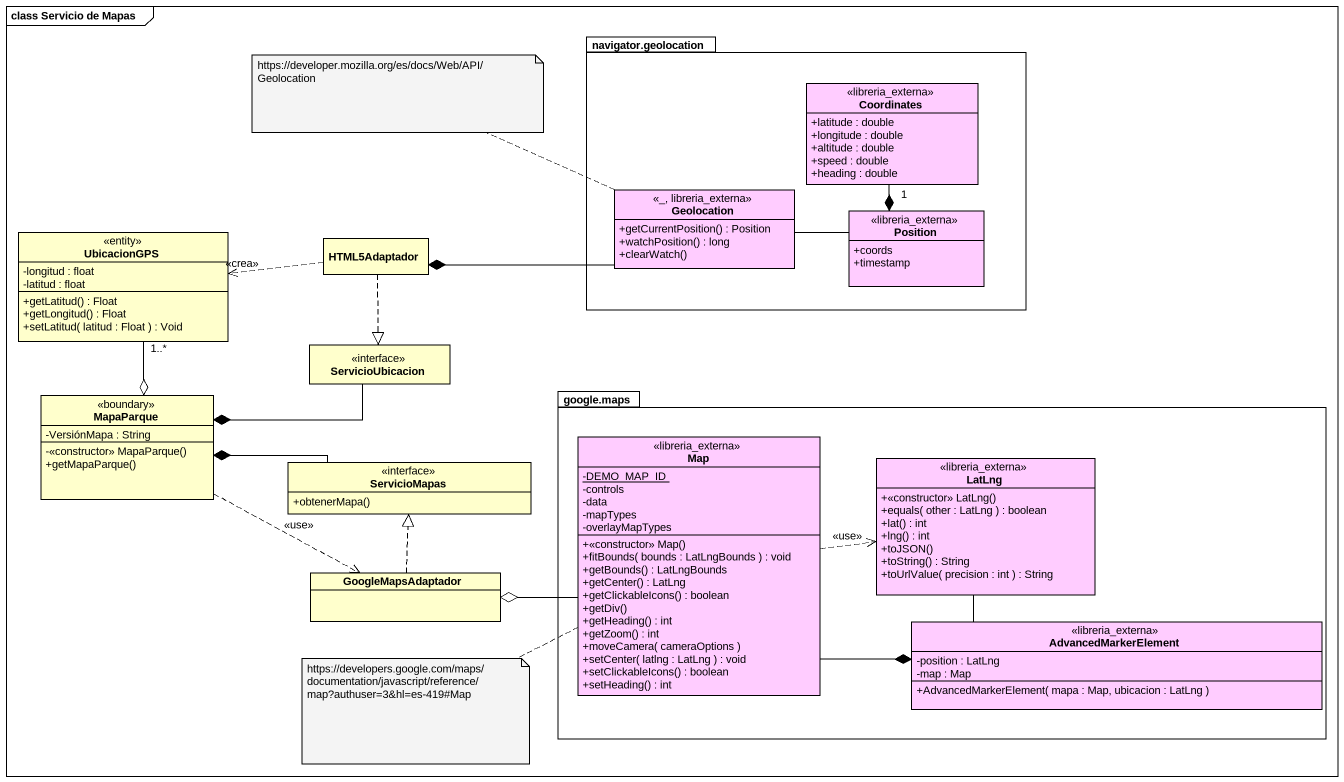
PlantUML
@startuml
mainframe class Servicio de Mapas
hide circle
hide empty members
skinparam classAttributeIconSize 0
package "navigator.geolocation" as navigator_geolocation {
  interface Coordinates <<libreria_externa>> #FFCCFF {
    +latitude : double
    +longitude : double
    +altitude : double
    +speed : double
    +heading : double
  }
  interface Geolocation <<_, libreria_externa>> #FFCCFF {
    +getCurrentPosition() : Position
    +watchPosition() : long
    +clearWatch()
  }
  interface Position <<libreria_externa>> #FFCCFF {
    +coords
    +timestamp
  }
}
class UbicacionGPS <<entity>> {
  -longitud : float
  -latitud : float
  +getLatitud() : Float
  +getLongitud() : Float
  +setLatitud( latitud : Float ) : Void
}
class HTML5Adaptador
interface ServicioUbicacion
class MapaParque <<boundary>> {
  -VersiónMapa : String
  -<<constructor>> MapaParque()
  +getMapaParque()
}
package "google.maps" as google_maps {
  class "Map" as Map_ <<libreria_externa>> #FFCCFF {
    {static} -DEMO_MAP_ID
    -controls
    -data
    -mapTypes
    -overlayMapTypes
    +<<constructor>> Map()
    +fitBounds( bounds : LatLngBounds ) : void
    +getBounds() : LatLngBounds
    +getCenter() : LatLng
    +getClickableIcons() : boolean
    +getDiv()
    +getHeading() : int
    +getZoom() : int
    +moveCamera( cameraOptions )
    +setCenter( latlng : LatLng ) : void
    +setClickableIcons() : boolean
    +setHeading() : int
  }
  class LatLng <<libreria_externa>> #FFCCFF {
    +<<constructor>> LatLng()
    +equals( other : LatLng ) : boolean
    +lat() : int
    +lng() : int
    +toJSON()
    +toString() : String
    +toUrlValue( precision : int ) : String
  }
  class AdvancedMarkerElement <<libreria_externa>> #FFCCFF {
    -position : LatLng
    -map : Map
    +AdvancedMarkerElement( mapa : Map, ubicacion : LatLng )
  }
}
interface ServicioMapas {
  +obtenerMapa()
}
class GoogleMapsAdaptador
Geolocation -right- Position
Position *-up- "1" Coordinates
HTML5Adaptador *-right- Geolocation
HTML5Adaptador .left.> UbicacionGPS : <<crea>>
HTML5Adaptador ..|> ServicioUbicacion
MapaParque o-up- "1..*" UbicacionGPS
MapaParque *-right- ServicioUbicacion
MapaParque *-right- ServicioMapas
MapaParque .right.> GoogleMapsAdaptador : <<use>>
Map_ .right.> LatLng : <<use>>
LatLng -- AdvancedMarkerElement
GoogleMapsAdaptador o-right- Map_
GoogleMapsAdaptador .up.|> ServicioMapas
AdvancedMarkerElement *-left- Map_
note left of Geolocation : https://developer.mozilla.org/es/docs/Web/API/Geolocation
note left of Map_ : https://developers.google.com/maps/documentation/javascript/reference/map?authuser=3&hl=es-419#Map
@enduml
